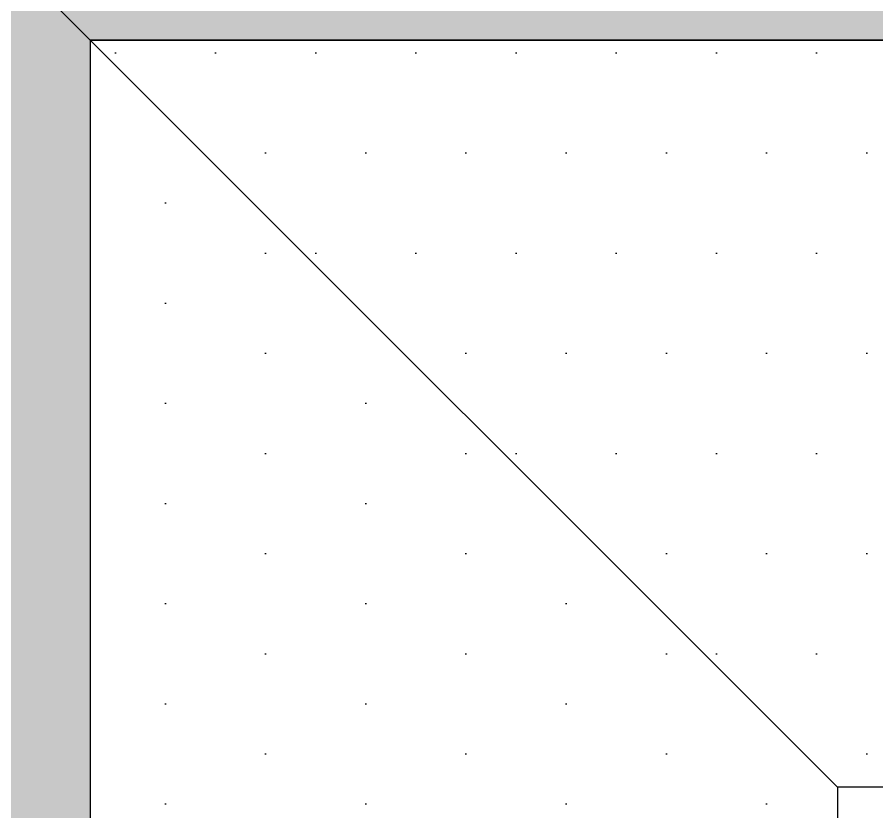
# Model space of a CAD drawing. Header units: millimetres. Extents: x 3774 to 718460, y -768339 to 192544.
# Drawn here: x 345579.7 to 345920.3, y -721859.2 to -721544.3 of the extents above; entities that cross this region are included whole.
import ezdxf

# ---------------------------------------------------------------- set-up
doc = ezdxf.new("R2010")
doc.units = ezdxf.units.MM
doc.set_wipeout_variables(frame=1)
for name, pattern in [('CENTER', [50.800000000000004, 31.75, -6.35, 6.35, -6.35]), ('HIDDEN', [0.375, 0.25, -0.125]), ('XKITLINE00', [0])]:
    doc.linetypes.add(name, pattern=pattern)
for name, color, linetype in [('000 - CONCRETE_COL_HATCH_', 7, 'Continuous'), ('000 - CONCRETE_COL_MAIN_COLOR_1', 7, 'Continuous'), ('000 - CONCRETE_COL_WIPEOUT_', 7, 'Continuous'), ('010 - ASPG_ACCESSORIES_HATCH_', 7, 'Continuous'), ('010 - ASPG_ACCESSORIES_MAIN_COLOR_1', 7, 'Continuous'), ('010 - ASPG_ACCESSORIES_SUB_COLOR_1', 7, 'Continuous'), ('010 - ASPG_ACCESSORIES_SUB_COLOR_2', 7, 'Continuous'), ('010 - ASPG_ACCESSORIES_SYMBOL_', 7, 'Continuous'), ('010 - ASPG_FASTERN_DEF_SUB', 7, 'Continuous'), ('010 - ASPG_FASTERN_HIDDEN_', 7, 'Continuous'), ('010 - ASPG_FASTERN_MAIN_COLOR_1', 7, 'Continuous'), ('010 - ASPG_FASTERN_SUB_COLOR_2', 7, 'Continuous'), ('010 - ASPG_FLASHING_MAIN_COLOR_2', 7, 'Continuous'), ('010 - ASPG_FLASHING_MAIN_COLOR_4', 7, 'Continuous'), ('010 - ASPG_FLASHING_WIPEOUT_', 7, 'Continuous')]:
    doc.layers.add(name, color=color, linetype=linetype)
doc.layers.add('Part', color=7, linetype='Continuous', lineweight=0)
pattern_1 = [(0, (0, 0), (3.96875, 7.9375), [0, -7.9375])]
pattern_2 = [(0, (0, 0), (19.84375, 39.6875), [0, -39.6875])]

# ---------------------------------------------------------------- blocks, each defined once
blk = doc.blocks.new('*A2773159')
at = {"layer": 'Part', "color": 7, "linetype": 'XKITLINE00', "lineweight": 0}
blk.add_line((1742.960013, -80.415966), (1742.96, -64.015961), dxfattribs=at)
blk = doc.blocks.new('*A2783160')
at = {"layer": 'Part', "color": 7, "linetype": 'XKITLINE00', "lineweight": 0}
for p, q in [((1740.559853, -64.015998), (1742.959853, -64.01599399999999)), ((1740.55992, -100.016002), (1740.559853, -64.015998)), ((1742.95992, -100.015998), (1742.959853, -64.01599399999999))]:
    blk.add_line(p, q, dxfattribs=at)
blk = doc.blocks.new('*A2843166')
at = {"layer": 'Part', "color": 7, "linetype": 'XKITLINE00', "lineweight": 0}
for p, q in [((1742.959994, -61.615965), (1743.120007, -61.615964)), ((1742.96, -64.01596500000001), (1755.679995, -64.01593299999999))]:
    blk.add_line(p, q, dxfattribs=at)
blk = doc.blocks.new('*A2953177')
at = {"layer": 'Part', "color": 7, "linetype": 'XKITLINE00', "lineweight": 0}
for p, q in [((1755.453556, -61.615997), (1743.120007, -61.616001)), ((1743.120007, -61.616001), (1743.120007, -62.616001)), ((1743.120007, -61.680001), (1755.453556, -61.679997)), ((1743.120007, -62.552001), (1755.453557, -62.551997)), ((1743.120007, -62.616001), (1744.959922, -62.61600000000001))]:
    blk.add_line(p, q, dxfattribs=at)
blk = doc.blocks.new('*A2983180')
at = {"layer": 'Part', "color": 7, "linetype": 'XKITLINE00', "lineweight": 0}
for p, q in [((1740.56, -61.615965), (1740.559945, -61.615965)), ((1740.559945, -61.615965), (1742.96, -61.615965)), ((1740.559945, -64.01596500000001), (1740.559945, -61.615965)), ((1742.959945, -64.01596500000001), (1742.959945, -61.615965)), ((1742.959945, -64.01596500000001), (1740.559945, -64.01596500000001)), ((1742.96, -64.01596500000001), (1742.959945, -64.01596500000001))]:
    blk.add_line(p, q, dxfattribs=at)
blk = doc.blocks.new('*U7298')
at = {"color": 7}
blk.add_wipeout([(150.00350297354314, 150.00006265261288), (150.00350297354314, -149.99993734738814), (-150.0034156754758, -149.99995126933598), (-150.0034156754758, 150.00004873066501)], dxfattribs=at).dxf.layer = '000 - CONCRETE_COL_WIPEOUT_'
at = {"layer": '000 - CONCRETE_COL_HATCH_'}
h = blk.add_hatch(dxfattribs=at)
h.set_pattern_fill('AR-CONC', scale=0.1, style=0)
h.set_pattern_definition([(49.99999999999999, (0, 0), (18.2184668996004, -1.593908553890309), [1.905, -20.955]), (355, (0, 0), (-3.524342142496934, 19.10568452390352), [1.524, -16.764058417]), (100.4514447, (1.5182007, -0.13282535), (14.69412470903533, 17.51177519121951), [1.61900088, -17.80902446]), (46.18420000000001, (0, 5.08), (27.10790408921299, -4.204232793272715), [2.8575, -31.4325]), (96.63555760999996, (2.25899, 4.72965), (23.7404134051503, 24.74261245977215), [2.428502314, -26.713560816]), (351.1841511700001, (0, 5.08), (23.74041340649771, 24.74261245855327), [2.285996707, -25.145973192]), (21, (2.54, 3.81), (15.16143912691325, -10.22651981870876), [1.905, -20.955]), (326.0000000000001, (2.54, 3.81), (6.180202834764708, 18.41879661223193), [1.524, -16.764]), (71.45144499999999, (3.80345326, 2.95779001), (21.34164192787162, 8.192276888590525), [1.61900088, -17.80899376]), (37.50000000000001, (0, 0), (0.3088603250591817, 8.455503887315311), [0, -16.5608, 0, -17.018, 0, -16.8275]), (7.499999999999999, (0, 0), (6.681966251030575, 10.01805748181195), [0, -9.7028, 0, -16.1798, 0, -6.413500000000001]), (327.5, (-5.6642, 0), (13.55905951668714, -0.5728743992673444), [0, -6.350000000000001, 0, -19.812, 0, -26.289]), (317.5, (-8.2042, 0), (14.81291813860181, 2.542649103333303), [0, -8.255, 0, -13.1572, 0, -18.669])])
h.paths.add_polyline_path([(-150.003459324513, -150.0000069609744), (-150.003459324513, 149.9999930390265), (150.0034593245131, 150.0000069609744), (150.0034593245131, -149.9999930390265)])
at = {"layer": '000 - CONCRETE_COL_MAIN_COLOR_1', "color": 7}
blk.add_lwpolyline([(-150.003459324513, -150.0000069609744), (-150.003459324513, 149.9999930390265), (150.0034593245131, 150.0000069609744), (150.0034593245131, -149.9999930390265), (-150.003459324513, -150.0000069609744)], close=True, dxfattribs=at)
blk = doc.blocks.new('W-1-PP19-SE-ENT3_20260407-084553_PP19_ENT3_LOPL')
at = {"color": 7, "lineweight": 0, "xscale": 125, "yscale": 125, "zscale": 125}
for name in ['*A2983180', '*A2843166', '*A2953177', '*A2783160', '*A2773159']:
    blk.add_blockref(name, (-226234.9999999997, 11475.00000000093), dxfattribs=at)
at = {"color": 7}
blk.add_blockref('*U7298', (-8515.003437499647, 3623.00437500093), dxfattribs=at)
blk = doc.blocks.new('*U7318')
at = {"layer": '010 - ASPG_ACCESSORIES_SUB_COLOR_2', "color": 7}
for p, q in [((-2.084999999999127, -1.547816335794778), (-2.084999999999127, 0)), ((2.084999999999013, -1.047816335789321), (2.084999999999127, 0)), ((-2.729999999999563, -1.899999999995998), (2.729999999999563, -1.399999999995998)), ((-2.729999999999563, -1.899999999995998), (-2.084999999999127, -1.547816335789321)), ((-2.729999999999563, -1.899999999995998), (-2.084999999999127, -2.252183664200857)), ((-2.729999999999563, -3.69999999999709), (2.729999999999563, -3.19999999999709)), ((-2.729999999999563, -3.69999999999709), (-2.084999999999127, -3.347816335790412)), ((-2.084999999999127, -1.547816335789321), (2.084999999999127, -1.047816335789321)), ((-2.084999999999127, -2.252183664200857), (2.084999999999127, -1.752183664200857)), ((-2.084999999999013, -3.347816335790412), (-2.084999999999127, -2.252183664206314)), ((-2.084999999999127, -3.347816335790412), (2.084999999999127, -2.847816335790412)), ((2.729999999999563, -1.399999999995998), (2.084999999999127, -1.047816335789321)), ((2.729999999999563, -1.399999999995998), (2.084999999999127, -1.752183664200857)), ((2.084999999999013, -2.847816335790412), (2.0849999999989, -1.752183664201084)), ((2.729999999999563, -3.19999999999709), (2.084999999999127, -2.847816335790412)), ((2.729999999999563, -3.19999999999709), (2.084999999999127, -3.552183664201948)), ((-2.729999999999563, -3.69999999999709), (-2.084999999999127, -4.052183664201948)), ((-2.729999999999563, -5.499999999998181), (2.729999999999563, -4.999999999998181)), ((-2.729999999999563, -5.499999999998181), (2.729999999999563, -4.999999999998181)), ((-2.729999999999563, -5.499999999998181), (-2.084999999999127, -5.147816335791504)), ((-2.729999999999563, -5.499999999998181), (-2.084999999999127, -5.147816335791504)), ((-2.729999999999563, -5.499999999998181), (-2.084999999999127, -5.852183664203039)), ((-2.729999999999563, -5.499999999998181), (-2.084999999999127, -5.852183664203039)), ((-2.729999999999563, -7.299999999999272), (2.729999999999563, -6.799999999999272)), ((-2.084999999999127, -4.052183664201948), (2.084999999999127, -3.552183664201948)), ((-2.0849999999989, -5.147816335791504), (-2.084999999999013, -4.052183664201948)), ((-2.084999999999127, -5.147816335791504), (2.084999999999127, -4.647816335791504)), ((-2.084999999999127, -5.147816335791504), (2.084999999999127, -4.647816335791504)), ((-2.084999999999127, -5.852183664203039), (2.084999999999127, -5.352183664203039)), ((-2.084999999999127, -5.852183664203039), (2.084999999999127, -5.352183664203039)), ((-2.084999999999127, -6.947816335792595), (-2.0849999999989, -5.852183664203039)), ((-2.084999999999127, -6.947816335792595), (-2.084999999999127, -5.852183664203039)), ((-2.084999999999127, -6.947816335792595), (2.084999999999127, -6.447816335792595)), ((2.084999999999241, -4.647816335791504), (2.084999999999241, -3.552183664201948)), ((2.729999999999563, -4.999999999998181), (2.084999999999127, -4.647816335791504)), ((2.729999999999563, -4.999999999998181), (2.084999999999127, -4.647816335791504)), ((2.729999999999563, -4.999999999998181), (2.084999999999127, -5.352183664203039)), ((2.729999999999563, -4.999999999998181), (2.084999999999127, -5.352183664203039)), ((2.084999999999127, -6.447816335792595), (2.084999999999127, -5.352183664203039)), ((2.084999999999127, -6.447816335792595), (2.084999999999241, -5.352183664203039)), ((2.729999999999563, -6.799999999999272), (2.084999999999127, -6.447816335792595)), ((2.729999999999563, -6.799999999999272), (2.084999999999127, -7.152183664204131)), ((-2.729999999999563, -7.299999999999272), (-2.084999999999127, -6.947816335792595)), ((-2.729999999999563, -7.299999999999272), (-2.084999999999127, -7.652183664204131)), ((-2.729999999999563, -9.099999999998545), (-2.084999999999127, -8.747816335793686)), ((-2.729999999999563, -9.099999999998545), (-1.568355612604137, -8.982641209644498)), ((-2.729999999999563, -9.099999999998545), (-2.084999999999127, -9.452183664205222)), ((-2.084999999999127, -7.652183664204131), (2.084999999999127, -7.152183664204131)), ((-2.084999999999127, -8.747816335793686), (-2.084999999999127, -7.652183664204131)), ((-2.084999999999127, -8.747816335793686), (-1.064489079482883, -8.605286877620529)), ((-2.084999999999127, -9.452183664205222), (-1.629698446698967, -9.388594061787444)), ((-2.084999999999127, -10.54781633579296), (-2.084999999999127, -9.452183664205222)), ((0.4333070988686814, -8.43729858455481), (2.084999999999127, -8.247816335793686)), ((0.7141825614198751, -8.775605983184505), (2.729999999999563, -8.599999999998545)), ((0.7141825614198751, -9.102437496409038), (2.084999999999127, -8.952183664205222)), ((0.7141825614198751, -10.20507654483481), (2.084999999999127, -10.04781633579296)), ((2.084999999999127, -8.247816335793686), (2.084999999999127, -7.152183664204131)), ((2.729999999999563, -8.599999999998545), (2.084999999999127, -8.247816335793686)), ((2.729999999999563, -8.599999999998545), (2.084999999999127, -8.952183664205222)), ((2.084999999999127, -10.04781633579296), (2.084999999999127, -8.952183664205222)), ((2.729999999999563, -10.39999999999964), (2.084999999999127, -10.04781633579296)), ((-2.729999999999563, -10.89999999999964), (-2.084999999999127, -10.54781633579296)), ((-2.729999999999563, -10.89999999999964), (-1.844567201240352, -10.81054635710279)), ((-2.729999999999563, -10.89999999999964), (-2.084999999999127, -11.25218366420449)), ((-2.084999999999127, -10.54781633579296), (-1.798826981090315, -10.50784803706301)), ((-2.084999999999127, -11.25218366420449), (-1.907557413303948, -11.22740118002912)), ((-2.084999999999127, -12.40167565273805), (-2.084999999999127, -11.25218366420449)), ((-2.084999999999127, -12.40167565273805), (-2.084999999999127, -15.59999999999854)), ((0.7141825614198751, -10.57560598318378), (2.729999999999563, -10.39999999999964)), ((0.7141825614198751, -10.90243749640831), (2.084999999999127, -10.75218366420449)), ((2.729999999999563, -10.39999999999964), (2.084999999999127, -10.75218366420449)), ((2.084999999999127, -10.75218366420449), (2.084999999999127, -15.59999999999854)), ((0, -17.19999999999891), (-2.084999999999127, -15.59999999999854)), ((0, -17.19999999999891), (2.084999999999127, -15.59999999999854))]:
    blk.add_line(p, q, dxfattribs=at)
blk.add_lwpolyline([(0, -17.19999999999891), (0.7141825614198751, -11.45704931750151), (0.7141825614198751, -8.736688384093213, 0.4176573264866609), (0.4106596181591158, -8.436709070021607, 0.07099332720072511), (-1.529698998669119, -8.726820576112004), (-2.084999999999127, -12.40167565273805)], format="xyb", dxfattribs=at)
at = {"layer": '010 - ASPG_ACCESSORIES_SYMBOL_', "color": 7, "linetype": 'CENTER'}
blk.add_line((0, 6.142561988594025), (0, -18.19999999999891), dxfattribs=at)
at = {"layer": '010 - ASPG_FASTERN_MAIN_COLOR_1', "color": 7}
for p, q in [((-4.170000000000073, 5.049999999999272), (-4.170000000000073, 1.200000000000728)), ((3.127500000000509, 5.450000000000728), (-3.127500000000509, 5.450000000000728)), ((-2.084999999999127, 5.049999999999272), (-2.084999999999127, 1.200000000000728)), ((2.084999999999127, 5.049999999999272), (2.084999999999127, 1.200000000000728)), ((4.170000000000073, 5.049999999999272), (4.170000000000073, 1.200000000000728)), ((-5.5, 0.5499999999992724), (-5.5, 0)), ((5.5, 0), (-5.5, 0)), ((-5.200000000000728, 0.8500000000003638), (-4.170000000000073, 1.200000000000728)), ((5.200000000000728, 0.8500000000003638), (-5.200000000000728, 0.8500000000003638)), ((4.170000000000073, 1.200000000000728), (-4.170000000000073, 1.200000000000728)), ((-2.57630675031578, 0.8500000000003638), (-2.084999999999127, 1.200000000000728)), ((2.44630675031658, 0.8500000000003638), (2.084999999999127, 1.200000000000728)), ((5.200000000000728, 0.8500000000003638), (4.170000000000073, 1.200000000000728)), ((5.5, 0.5499999999992724), (5.5, 0))]:
    blk.add_line(p, q, dxfattribs=at)
for centre, radius, start, end in [((-3.127500000000509, 3.891492187500262), 1.55850781249987, 48.01707852331997, 131.98292147668), ((0, -0.1840312499989523), 5.634031249999114, 68.2799117114248, 111.7200882885752), ((3.127500000000509, 3.891492187500262), 1.558507812499965, 48.01707852331997, 131.98292147668), ((-5.200000000000728, 0.5499999999992724), 0.3, 90, 180), ((5.200000000000728, 0.5499999999992724), 0.3, 0, 90)]:
    blk.add_arc(centre, radius, start, end, dxfattribs=at)
blk = doc.blocks.new('G$C7D677D58')
at = {"layer": '010 - ASPG_FASTERN_MAIN_COLOR_1'}
h = blk.add_hatch(dxfattribs=at)
h.set_pattern_fill('ANSI35', scale=0.02, angle=280.6768409131589, style=0)
h.set_pattern_definition([(145.6768409131589, (67.45353497568851, -13.09426057516771), (0.00281929956869494, 0.00412935224241727), []), (145.6768409131589, (67.45006064978782, -13.09491560150343), (0.00281929956869494, 0.00412935224241727), [0.006249999999999968, -0.001249999999999992, 0, -0.001249999999999992])])
h.paths.add_polyline_path([(0.02989179726182556, 0.01545000000078289), (0.02447319464567954, 0.01545000000078289), (0.02447319464567954, 0.0005500000004303729), (0.02989179726182556, 0.0005500000004303729)])
at = {"layer": '010 - ASPG_FASTERN_DEF_SUB', "color": 7, "ltscale": 0.1}
blk.add_line((0.03829179726176335, 0.007999999999924512), (0, 0.007999999999924512, -2.806346833239134e-06), dxfattribs=at)
at = {"layer": '010 - ASPG_FASTERN_MAIN_COLOR_1', "color": 7}
for p, q in [((0.01247319464710017, 0.01492820323028354, -2.806346833239134e-06), (0.007673194646940829, 0.01492820323028354, -2.806346833239134e-06)), ((0.01327319464712673, 0, -2.806346833239134e-06), (0.01327319464712673, 0.01599999999996271, -2.806346833239134e-06)), ((0.01327319464712673, 0.01599999999996271, -2.806346833239134e-06), (0.01447319464705288, 0.01599999999996271, -2.806346833239134e-06)), ((0.01447319464705288, 0.01599999999996271, -2.806346833239134e-06), (0.01447319464705288, 0, -2.806346833239134e-06)), ((0.02989179726182556, 0), (0.02989179726182556, 0.01599999999996271)), ((0.02989179726182556, 0.01599999999996271), (0.03109179726175171, 0.01599999999996271)), ((0.03109179726175171, 0.01599999999996271), (0.03109179726175171, 0)), ((0.03109179726175171, 0.001071796769679167), (0.03109179726175171, 0.01492820323028354)), ((0.03589179726191105, 0.01492820323028354), (0.03109179726175171, 0.01492820323028354)), ((0.002400000000079672, 0.01199999999994361, -2.806346833239134e-06), (0.001600000000053114, 0.01119999999991705, -2.806346833239134e-06)), ((0.001600000000053114, 0.00479999999993197, -2.806346833239134e-06), (0.001600000000053114, 0.01119999999991705, -2.806346833239134e-06)), ((0.006873194647141645, 0.01119999999991705, -2.806346833239134e-06), (0.001600000000053114, 0.01119999999991705, -2.806346833239134e-06)), ((0.006873194647141645, 0.01199999999994361, -2.806346833239134e-06), (0.002400000000079672, 0.01199999999994361, -2.806346833239134e-06)), ((0.006873194647141645, 0.002803847577297347, -2.806346833239134e-06), (0.006873194647141645, 0.01319615242266536, -2.806346833239134e-06)), ((0.01247319464710017, 0.01146410161504718, -2.806346833239134e-06), (0.007673194646940829, 0.01146410161504718, -2.806346833239134e-06)), ((0.01327319464712673, 0.002803847577297347, -2.806346833239134e-06), (0.01327319464712673, 0.01319615242266536, -2.806346833239134e-06)), ((0.03589179726191105, 0.01146410161504718), (0.03109179726175171, 0.01146410161504718)), ((0.03669179726193761, 0.002803847577297347), (0.03669179726193761, 0.01319615242266536)), ((0.006873194647141645, 0.00479999999993197, -2.806346833239134e-06), (0.001600000000053114, 0.00479999999993197, -2.806346833239134e-06)), ((0.002400000000079672, 0.003999999999905413, -2.806346833239134e-06), (0.001600000000053114, 0.00479999999993197, -2.806346833239134e-06)), ((0.006873194647141645, 0.003999999999905413, -2.806346833239134e-06), (0.002400000000079672, 0.003999999999905413, -2.806346833239134e-06)), ((0.01247319464710017, 0.00453589838480184, -2.806346833239134e-06), (0.007673194646940829, 0.00453589838480184, -2.806346833239134e-06)), ((0.03589179726191105, 0.00453589838480184), (0.03109179726175171, 0.00453589838480184)), ((0.01247319464710017, 0.001071796769679167, -2.806346833239134e-06), (0.007673194646940829, 0.001071796769679167, -2.806346833239134e-06)), ((0.01447319464705288, 0, -2.806346833239134e-06), (0.01327319464712673, 0, -2.806346833239134e-06)), ((0.03109179726175171, 0), (0.02989179726182556, 0)), ((0.03589179726191105, 0.001071796769679167), (0.03109179726175171, 0.001071796769679167))]:
    blk.add_line(p, q, dxfattribs=at)
at = {"layer": '010 - ASPG_FASTERN_MAIN_COLOR_1', "color": 7, "elevation": -2.806346833239134e-06}
for points in [[(0.007673194646940829, 0.01492820323028354, 0.4618802153516978), (0.007673194646940829, 0.01146410161504718, 0.2309401076757868), (0.007673194646940829, 0.00453589838480184, 0.461880215351701), (0.007673194646940829, 0.001071796769679167)], [(0.01247319464710017, 0.01492820323028354, -0.4618802153516978), (0.01247319464710017, 0.01146410161504718, -0.2309401076757868), (0.01247319464710017, 0.00453589838480184, -0.461880215351701), (0.01247319464710017, 0.001071796769679167)], [(0.03589179726191105, 0.01492820323028354, -0.4618802153516978), (0.03589179726191105, 0.01146410161504718, -0.2309401076757868), (0.03589179726191105, 0.00453589838480184, -0.4618802153517009), (0.03589179726191105, 0.001071796769679167)]]:
    blk.add_lwpolyline(points, format="xyb", dxfattribs=at)
at = {"layer": '010 - ASPG_FASTERN_MAIN_COLOR_1', "color": 7}
blk.add_lwpolyline([(0.02989179726182556, 0.01545000000078289), (0.02447319464567954, 0.01545000000078289), (0.02447319464567954, 0.0005500000004303729), (0.02989179726182556, 0.0005500000004303729)], close=True, dxfattribs=at)
at = {"layer": '010 - ASPG_FASTERN_SUB_COLOR_2', "color": 7, "linetype": 'HIDDEN'}
for p, q in [((0.02989179726182556, 0.01199999999994361), (0.01447319464705288, 0.01199999999994361, -2.806346833239134e-06)), ((0.02989179726182556, 0.01119999999991705), (0.01447319464705288, 0.01119999999991705, -2.806346833239134e-06)), ((0.02989179726182556, 0.00479999999993197), (0.01447319464705288, 0.00479999999993197, -2.806346833239134e-06)), ((0.02989179726182556, 0.003999999999905413), (0.01447319464705288, 0.003999999999905413, -2.806346833239134e-06))]:
    blk.add_line(p, q, dxfattribs=at)
blk = doc.blocks.new('000_ASPG_TYP_FILES__ASPG_BK_TYPE_1')
at = {"layer": '010 - ASPG_ACCESSORIES_HATCH_'}
h = blk.add_hatch(dxfattribs=at)
h.set_pattern_fill('ANSI32', scale=10, angle=360)
h.set_pattern_definition([(315, (-21437.95921343371, -50286.00325589178), (-2.651650429449554, -2.651650429449553), []), (315, (-21436.19144648369, -50286.00325589178), (-2.651650429449554, -2.651650429449553), [])])
h.paths.add_polyline_path([(2.273743415770468e-10, -31.40024941744377), (3.000000000156434, -31.40024941744377), (3.000000000156433, -50.00000000023283), (0, -50.00000000023283)])
h.paths.add_polyline_path([(0, -2.78305378742516e-10), (11.78062006374603, -2.78305378742516e-10), (11.91500000004453, -0.1825785293985973), (11.91500000004453, -1.247816336041069), (11.27000000019507, -1.60000000033142), (11.91500000004453, -1.952183664621771), (11.91500000004453, -3.000000000321052), (3.000000000156433, -3.000000000321052), (3.000000000156433, -23.40024941740558), (2.273736754432321e-10, -23.40024941740558)])
h.paths.add_polyline_path([(16.08500000020285, -1.452183664519907), (16.73000000005231, -1.100000000229556), (16.08500000020285, -0.7478163361665793), (16.08500000020285, -2.78305378742516e-10), (25.00000000009095, -2.78305378742516e-10), (25.00000000009095, -3.000000000321052), (16.08500000020285, -2.984802567931183)])
at = {"layer": '010 - ASPG_ACCESSORIES_MAIN_COLOR_1', "color": 7}
blk.add_lwpolyline([(25.00000000009095, -2.78305378742516e-10), (0, -2.78305378742516e-10), (0, -50.00000000023283), (3.000000000156433, -50.00000000023283), (3.000000000156433, -3.000000000321052), (25.00000000009095, -3.000000000321052)], close=True, dxfattribs=at)
at = {"layer": '010 - ASPG_ACCESSORIES_SUB_COLOR_1', "color": 7, "elevation": -0.002806346833239131}
for points in [[(0, -2.78305378742516e-10), (11.78062006374603, -2.78305378742516e-10), (11.91500000004453, -0.1825785293985973), (11.91500000004453, -1.247816336041069), (11.27000000019507, -1.60000000033142), (11.91500000004453, -1.952183664621771), (11.91500000004453, -3.000000000321052), (3.000000000156433, -3.000000000321052), (3.000000000156433, -23.40024941740558), (2.273736754432321e-10, -23.40024941740558)], [(16.08500000020285, -1.452183664519907), (16.73000000005231, -1.100000000229556), (16.08500000020285, -0.7478163361665793), (16.08500000020285, -2.78305378742516e-10), (25.00000000009095, -2.78305378742516e-10), (25.00000000009095, -3.000000000321052), (16.08500000020285, -2.984802567931183)], [(2.273736754432321e-10, -31.40024941744377), (3.000000000156433, -31.40024941744377), (3.000000000156433, -50.00000000023283), (0, -50.00000000023283)]]:
    blk.add_lwpolyline(points, close=True, dxfattribs=at)
blk = doc.blocks.new('000_ASPG_TYP_FILES_20260218-041527_ASPG_BK_TYPE_2')
at = {"layer": '010 - ASPG_ACCESSORIES_HATCH_'}
h = blk.add_hatch(dxfattribs=at)
h.set_pattern_fill('ANSI32', scale=10)
h.set_pattern_definition([(45, (-3428.177979928396, 1640.95329417633), (-2.651650429449553, 2.651650429449553), []), (45, (-3426.410212978396, 1640.95329417633), (-2.651650429449553, 2.651650429449553), [])])
h.paths.add_polyline_path([(0, 49.99999999995453), (-4.999999999995453, 49.99999999995453), (-4.999999999995453, 4.999999999995453), (-49.99999999995453, 4.999999999995453), (-49.99999999995453, 0), (0, 0)])
at = {"layer": '010 - ASPG_ACCESSORIES_MAIN_COLOR_1', "color": 7}
blk.add_lwpolyline([(0, 49.99999999995453), (-4.999999999995453, 49.99999999995453), (-4.999999999995453, 4.999999999995453), (-49.99999999995453, 4.999999999995453), (-49.99999999995453, 0), (0, 0)], close=True, dxfattribs=at)
blk = doc.blocks.new('000_ASPG_TYP_FILES_EXPANSION_BOLT_1')
at = {"layer": '010 - ASPG_FASTERN_HIDDEN_', "color": 7, "linetype": 'CENTER'}
blk.add_line((-15.26864065614063, 9.349345953436885e-16), (74.85623900254723, -4.583622674533936e-15), dxfattribs=at)
at = {"layer": '010 - ASPG_FASTERN_MAIN_COLOR_1', "color": 7}
for p, q in [((-8.000000000029104, 7.211963661015035), (-7.359999999956925, 7.851963660985349)), ((-8.000000000029104, 7.211963661015035), (-8.000000000029104, -7.211963661000481)), ((-7.359999999956925, 7.851963660985349), (-2.24000000001979, 7.851963660985348)), ((-1.600000000034924, 7.211963661015034), (-2.24000000001979, 7.851963660985348)), ((-1.600000000034924, 7.211963661015034), (-1.600000000034925, -7.211963661000482)), ((-7.359999999956926, 3.925981830441743), (-2.24000000001979, 3.925981830441742)), ((-7.359999999956926, -3.92598183042719), (-2.240000000019791, -3.92598183042719)), ((-7.359999999956927, -7.851963660985347), (-8.000000000029104, -7.211963661000481)), ((-7.359999999956927, -7.851963660985347), (-2.240000000019791, -7.851963660985348)), ((-2.240000000019791, -7.851963660985348), (-1.600000000034925, -7.211963661000482))]:
    blk.add_line(p, q, dxfattribs=at)
blk.add_lwpolyline([(-1.600000000034925, -8.400000000052387), (-5.143516556450961e-16, -8.400000000052387), (5.143516556450961e-16, 8.400000000052387), (-1.600000000034924, 8.400000000052387)], close=True, dxfattribs=at)
for centre, radius, start, end in [((-4.66958333333605, 5.888972745771753), 3.330416666666676, 143.8846352637614, 216.115364737895), ((-4.930416666640667, 5.888972745771753), 3.330416666666676, 323.884635262105, 36.11536473623859), ((4.361666666693054, -2.670750561156677e-16), 12.36166666666667, 161.4825631773627, 198.5174368226373), ((-13.96166666666977, 8.549055197049716e-16), 12.36166666666667, 341.4825631773626, 18.51743682263733), ((-4.66958333333605, -5.888972745771753), 3.330416666666676, 143.884635262105, 216.1153647362386), ((-4.930416666640667, -5.888972745771753), 3.330416666666676, 323.8846352637614, 36.11536473789496)]:
    blk.add_arc(centre, radius, start, end, dxfattribs=at)
at = {"layer": '010 - ASPG_FASTERN_SUB_COLOR_2', "color": 7}
for p, q in [((-10.9215796769422, 4.000000000014553), (-11.72089587236405, 2.799999999973807)), ((-10.9215796769422, 4.000000000014553), (-11.61439999999129, -4.000000000014551)), ((-10.33270272545633, 2.799999999973807), (-10.9215796769422, 4.000000000014553)), ((-9.535979677020805, 4.000000000014553), (-10.33270272545633, 2.799999999973807)), ((-9.535979677020805, 4.000000000014553), (-10.22880000004079, -4.000000000014551)), ((-8.947102725418517, 2.799999999973807), (-9.535979677020805, 4.000000000014553)), ((-8.150379676982993, 4.000000000014553), (-8.947102725418517, 2.799999999973807)), ((-8.150379676982993, 4.000000000014553), (-8.84320000000298, -4.000000000014551)), ((0.6632203230692542, 4.000000000014552), (-0.1335027254826853, 2.799999999973807)), ((0.6632203230692542, 4.000000000014552), (-0.02959999995073328, -4.000000000014552)), ((1.25209727458423, 2.799999999973807), (0.6632203230692542, 4.000000000014552)), ((2.048820323019755, 4.000000000014552), (1.25209727458423, 2.799999999973807)), ((2.048820323019755, 4.000000000014552), (1.355999999999767, -4.000000000014552)), ((2.637697274622042, 2.799999999973807), (2.048820323019755, 4.000000000014552)), ((3.434420323057566, 4.000000000014552), (2.637697274622042, 2.799999999973807)), ((3.434420323057566, 4.000000000014552), (2.741600000037578, -4.000000000014552)), ((4.023297274572542, 2.799999999973806), (3.434420323057566, 4.000000000014552)), ((4.820020323008066, 4.000000000014552), (4.023297274572542, 2.799999999973806)), ((4.820020323008066, 4.000000000014552), (4.127199999988079, -4.000000000014552)), ((5.408897274610354, 2.799999999973806), (4.820020323008066, 4.000000000014552)), ((6.205620323045878, 4.000000000014552), (5.408897274610354, 2.799999999973806)), ((6.205620323045878, 4.000000000014552), (5.512800000025891, -4.000000000014552)), ((6.79449727453175, 2.799999999973806), (6.205620323045878, 4.000000000014552)), ((7.591220322996378, 4.000000000014551), (6.79449727453175, 2.799999999973806)), ((7.591220322996378, 4.000000000014551), (6.898399999947287, -4.000000000014552)), ((8.180097274598666, 2.799999999973806), (7.591220322996378, 4.000000000014551)), ((8.97682032303419, 4.000000000014551), (8.180097274598666, 2.799999999973806)), ((8.97682032303419, 4.000000000014551), (8.284000000014203, -4.000000000014553)), ((9.565697274520062, 2.799999999973806), (8.97682032303419, 4.000000000014551)), ((10.362420323072, 4.000000000014551), (9.565697274520062, 2.799999999973806)), ((10.362420323072, 4.000000000014551), (9.669600000052014, -4.000000000014553)), ((10.95129727458698, 2.799999999973806), (10.362420323072, 4.000000000014551)), ((11.7480203230225, 4.000000000014551), (10.95129727458698, 2.799999999973806)), ((11.7480203230225, 4.000000000014551), (11.05520000000251, -4.000000000014553)), ((12.33689727462479, 2.799999999973806), (11.7480203230225, 4.000000000014551)), ((13.13362032306031, 4.000000000014551), (12.33689727462479, 2.799999999973806)), ((13.13362032306031, 4.000000000014551), (12.44080000004033, -4.000000000014553)), ((13.13362032306031, 4.000000000014551), (47.5000000000291, 4.000000000014549)), ((47.5000000000291, 3.000000000043653), (47.5000000000291, 4.000000000014549)), ((50.50000000005821, 4.000000000014549), (60.29349832783919, 4.565945234964598)), ((50.50000000005821, 1.999999999956341), (50.50000000005821, 4.000000000014549)), ((60.29349832783919, 4.565945234964598), (60.29349832783919, -1.068101395154376)), ((67.5, 4.000000000014547), (60.29349832783919, 3.279349832839213)), ((67.5, -4.000000000014556), (67.5, 4.000000000014547)), ((-13.0000000000291, 1.999999999956345), (-12.16536610751064, 2.78428793490457)), ((-13.0000000000291, -1.999999999956343), (-13.0000000000291, 1.999999999956345)), ((-11.72089587236405, 2.799999999973807), (-12.20587009846349, -2.799999999973806)), ((-12.16536610751064, 2.78428793490457), (-11.71493255696259, 2.844075092638378)), ((-10.33270272545633, 2.799999999973807), (-10.81767695155577, -2.799999999973806)), ((-8.947102725418517, 2.799999999973807), (-9.432076951488853, -2.799999999973806)), ((1.25209727458423, 2.799999999973807), (0.7671230484847908, -2.799999999973807)), ((2.637697274622042, 2.799999999973807), (2.152723048435291, -2.799999999973807)), ((4.023297274572542, 2.799999999973806), (3.538323048473103, -2.799999999973807)), ((5.408897274610354, 2.799999999973806), (4.923923048423603, -2.799999999973807)), ((6.79449727453175, 2.799999999973806), (6.309523048461415, -2.799999999973807)), ((8.180097274598666, 2.799999999973806), (7.695123048499227, -2.799999999973807)), ((9.565697274520062, 2.799999999973806), (9.080723048449727, -2.799999999973807)), ((10.95129727458698, 2.799999999973806), (10.46632304848754, -2.799999999973807)), ((12.33689727462479, 2.799999999973806), (11.85192304843804, -2.799999999973807)), ((50.50000000005821, 3.000000000043653), (47.5000000000291, 3.000000000043653)), ((50.50000000005821, 1.999999999956341), (51.5000000000291, 1.999999999956341)), ((50.50000000005821, -4.000000000014555), (50.50000000005821, 1.04255772453325)), ((50.65813716000412, 1.193949539578167), (51.02902187901782, 1.193949539578167)), ((52.02902187898871, 0.1939495396072712), (52.02902187898871, -0.7475786201248443)), ((52.5, 0.999999999970893), (52.5, -3.214697847761802e-15)), ((54.72792407794623, -0.3162277660012511), (55.27207592205377, 1.316227765986693)), ((55.03590488355258, -1.104050547830415), (55.74926603140193, 0.7656552351108951)), ((56.22075922007207, 1.999999999956341), (57.5, 1.999999999956341)), ((56.68357206514338, 1.409183307376221), (57.11225793708581, 1.409183307376221)), ((58.11087046129978, 0.4618428399699006), (58.17742339696269, -0.8002381526894204)), ((58.5, 0.9999999999708926), (58.5, -0.03725061344448835)), ((-13.0000000000291, -1.999999999956343), (-12.16536610751064, -2.835704890574561)), ((-11.61439999999129, -4.000000000014551), (-12.20587009846349, -2.799999999973806)), ((-10.81767695155577, -2.799999999973806), (-11.61439999999129, -4.000000000014551)), ((-10.22880000004079, -4.000000000014551), (-10.81767695155577, -2.799999999973806)), ((-9.432076951488853, -2.799999999973806), (-10.22880000004079, -4.000000000014551)), ((-8.84320000000298, -4.000000000014551), (-9.432076951488853, -2.799999999973806)), ((-8.046476951567456, -2.799999999973806), (-8.84320000000298, -4.000000000014551)), ((0.7671230484847908, -2.799999999973807), (-0.02959999995073328, -4.000000000014552)), ((1.355999999999767, -4.000000000014552), (0.7671230484847908, -2.799999999973807)), ((2.152723048435291, -2.799999999973807), (1.355999999999767, -4.000000000014552)), ((2.741600000037578, -4.000000000014552), (2.152723048435291, -2.799999999973807)), ((3.538323048473103, -2.799999999973807), (2.741600000037578, -4.000000000014552)), ((4.127199999988079, -4.000000000014552), (3.538323048473103, -2.799999999973807)), ((4.923923048423603, -2.799999999973807), (4.127199999988079, -4.000000000014552)), ((5.512800000025891, -4.000000000014552), (4.923923048423603, -2.799999999973807)), ((6.309523048461415, -2.799999999973807), (5.512800000025891, -4.000000000014552)), ((6.898399999947287, -4.000000000014552), (6.309523048461415, -2.799999999973807)), ((7.695123048499227, -2.799999999973807), (6.898399999947287, -4.000000000014552)), ((8.284000000014203, -4.000000000014553), (7.695123048499227, -2.799999999973807)), ((9.080723048449727, -2.799999999973807), (8.284000000014203, -4.000000000014553)), ((9.669600000052014, -4.000000000014553), (9.080723048449727, -2.799999999973807)), ((10.46632304848754, -2.799999999973807), (9.669600000052014, -4.000000000014553)), ((11.05520000000251, -4.000000000014553), (10.46632304848754, -2.799999999973807)), ((11.85192304843804, -2.799999999973807), (11.05520000000251, -4.000000000014553)), ((12.44080000004033, -4.000000000014553), (11.85192304843804, -2.799999999973807)), ((47.5000000000291, -4.000000000014555), (47.5000000000291, -3.000000000043659)), ((47.5000000000291, -3.000000000043659), (50.50000000005821, -3.000000000043659)), ((53.02902187895961, -1.747578620095741), (54.10159884969471, -1.747578620095741)), ((53.5, -0.9999999999708995), (53.77924077992793, -0.9999999999708995)), ((59.17603592126397, -1.747578620095741), (60.29349832783919, -1.747578620095741)), ((59.4620560821204, -1.036530483703249), (60.29349832783919, -1.068101395154376)), ((60.29349832783919, -1.747578620095741), (60.29349832783919, -4.689106779886064)), ((60.29349832783919, -3.27934983283922), (67.5, -4.000000000014556)), ((12.50000000005821, -4.000000000014553), (47.5000000000291, -4.000000000014555)), ((60.29349832783919, -4.689106779886064), (50.50000000005821, -4.000000000014555))]:
    blk.add_line(p, q, dxfattribs=at)
for centre, start, end in [((51.02902187901782, 0.1939495396072712), 0, 121.939390925067), ((51.5000000000291, 0.9999999999708931), 0, 90), ((56.22075922007207, 0.9999999999708927), 90, 161.565051177078), ((56.68357206514338, 0.4091833074053249), 90, 159.1163175735186), ((57.11225793708581, 0.4091833074053249), 3.018565158218145, 90), ((57.5, 0.9999999999708926), 0, 90), ((53.02902187895961, -0.7475786201248443), 180, 270), ((53.5, -3.27593018771917e-15), 180, 270), ((53.77924077992793, -3.293028754085677e-15), 270, 341.565051177078), ((54.10159884969471, -0.7475786201248444), 270, 339.1163175735186), ((59.17603592126397, -0.7475786201248448), 183.0185651582182, 270), ((59.4999999999709, -0.03725061344448841), 180, 267.825451638266)]:
    blk.add_arc(centre, 1, start, end, dxfattribs=at)
blk = doc.blocks.new('*U7320')
at = {"color": 7}
for name, p, rotation in [('*U7318', (-10.99999999996726, -3.000000000042746, 0.002806346833239138), 180), ('000_ASPG_TYP_FILES_EXPANSION_BOLT_1', (-52.50000000007232, -44.99999999998543, 0.002806346833239131), 270)]:
    blk.add_blockref(name, p, dxfattribs=dict(at, rotation=rotation))
for name, p in [('000_ASPG_TYP_FILES_20260218-041527_ASPG_BK_TYPE_2', (-25.00000000013642, -49.99999999967622, 0.002806346833239131)), ('000_ASPG_TYP_FILES__ASPG_BK_TYPE_1', (-25.00000000009095, 2.78305378742516e-10, 0.002806346833239131))]:
    blk.add_blockref(name, p, dxfattribs=at)
at = {"color": 7, "xscale": 1000, "yscale": 1000, "zscale": 1000}
blk.add_blockref('G$C7D677D58', (-46.47319464580869, -34.50000000042019, 0.002806346833239131), dxfattribs=at)
blk = doc.blocks.new('*U8214')
at = {"color": 7}
blk.add_wipeout([(0, -52.000000000100044), (1986.296374999984, -52.000000000100044), (2282.296374999927, -347.99999999998045), (0, -347.99999999998045)], dxfattribs=at).dxf.layer = '010 - ASPG_FLASHING_WIPEOUT_'
at = {"layer": '010 - ASPG_FLASHING_WIPEOUT_'}
h = blk.add_hatch(dxfattribs=at)
h.set_pattern_fill('DOTS', scale=0.5)
h.set_pattern_definition(pattern_2)
h.paths.add_polyline_path([(0, -52), (1986.296375000162, -52), (2282.296375000104, -348), (8.236562542937954e-17, -348)])
at = {"layer": '010 - ASPG_FLASHING_MAIN_COLOR_2', "color": 7}
blk.add_lwpolyline([(0, -52), (1986.296375000162, -52), (2282.296375000104, -348), (8.236562542937954e-17, -348)], close=True, dxfattribs=at)
at = {"color": 7}
blk.add_wipeout([(0, 69.29999999994834), (1864.9963749997517, 69.29999999994834), (1986.2963749999838, -51.99999999999727), (0, -51.99999999999727)], dxfattribs=at).dxf.layer = '010 - ASPG_FLASHING_WIPEOUT_'
at = {"layer": '010 - ASPG_FLASHING_WIPEOUT_'}
h = blk.add_hatch(dxfattribs=at)
h.set_pattern_fill('DOTS', scale=0.1)
h.set_pattern_definition(pattern_1)
h.paths.add_polyline_path([(-2.8421709430404e-14, 69.29999999999998), (1864.99637499993, 69.29999999999998), (1986.296375000162, -52.00000000000001), (3.155443620884047e-30, -52.00000000000001)])
at = {"layer": '010 - ASPG_FLASHING_MAIN_COLOR_4', "color": 7}
blk.add_lwpolyline([(-2.8421709430404e-14, 69.29999999999998), (1864.99637499993, 69.29999999999998), (1986.296375000162, -52.00000000000001), (3.155443620884047e-30, -52.00000000000001)], close=True, dxfattribs=at)
blk = doc.blocks.new('*U8311')
at = {"color": 7}
blk.add_wipeout([(0, -52.000000000100044), (2280.9999999996935, -52.000000000100044), (1984.9999999996362, -347.99999999998), (0, -347.99999999998)], dxfattribs=at).dxf.layer = '010 - ASPG_FLASHING_WIPEOUT_'
at = {"layer": '010 - ASPG_FLASHING_WIPEOUT_'}
h = blk.add_hatch(dxfattribs=at)
h.set_pattern_fill('DOTS', scale=0.5)
h.set_pattern_definition(pattern_2)
h.paths.add_polyline_path([(0, -52), (2280.999999999872, -52), (1984.999999999814, -348), (8.236562542937954e-17, -348)])
at = {"layer": '010 - ASPG_FLASHING_MAIN_COLOR_2', "color": 7}
blk.add_lwpolyline([(0, -52), (2280.999999999872, -52), (1984.999999999814, -348), (8.236562542937954e-17, -348)], close=True, dxfattribs=at)
at = {"color": 7}
blk.add_wipeout([(0, 69.29999999994789), (2402.29999999946, 69.29999999994789), (2280.9999999996926, -51.99999999999727), (0, -51.99999999999727)], dxfattribs=at).dxf.layer = '010 - ASPG_FLASHING_WIPEOUT_'
at = {"layer": '010 - ASPG_FLASHING_WIPEOUT_'}
h = blk.add_hatch(dxfattribs=at)
h.set_pattern_fill('DOTS', scale=0.1)
h.set_pattern_definition(pattern_1)
h.paths.add_polyline_path([(-2.8421709430404e-14, 69.29999999999998), (2402.299999999639, 69.29999999999998), (2280.999999999872, -52.00000000000001), (3.155443620884047e-30, -52.00000000000001)])
at = {"layer": '010 - ASPG_FLASHING_MAIN_COLOR_4', "color": 7}
blk.add_lwpolyline([(-2.8421709430404e-14, 69.29999999999998), (2402.299999999639, 69.29999999999998), (2280.999999999872, -52.00000000000001), (3.155443620884047e-30, -52.00000000000001)], close=True, dxfattribs=at)

msp = doc.modelspace()

# ---------------------------------------------------------------- block references
at = {"color": 7}
msp.add_blockref('W-1-PP19-SE-ENT3_20260407-084553_PP19_ENT3_LOPL', (354246.6451711061, -725322.3816165421), dxfattribs=at)

# ---------------------------------------------------------------- next in the draw order: block references
at = {"color": 7, "xscale": -1}
msp.add_blockref('*U7320', (345691.6451711063, -721499.3816165414), dxfattribs=at)

# ---------------------------------------------------------------- next in the draw order: block references
at = {"color": 7, "xscale": -1, "yscale": -1, "rotation": 180}
msp.add_blockref('*U8214', (345487.3487961065, -721501.3816165414), dxfattribs=at)

# ---------------------------------------------------------------- next in the draw order: block references
at = {"color": 7, "xscale": -1, "yscale": -1, "rotation": 270}
msp.add_blockref('*U8311', (345556.6487961065, -723834.3816165412), dxfattribs=at)

doc.saveas('drawing.dxf')
